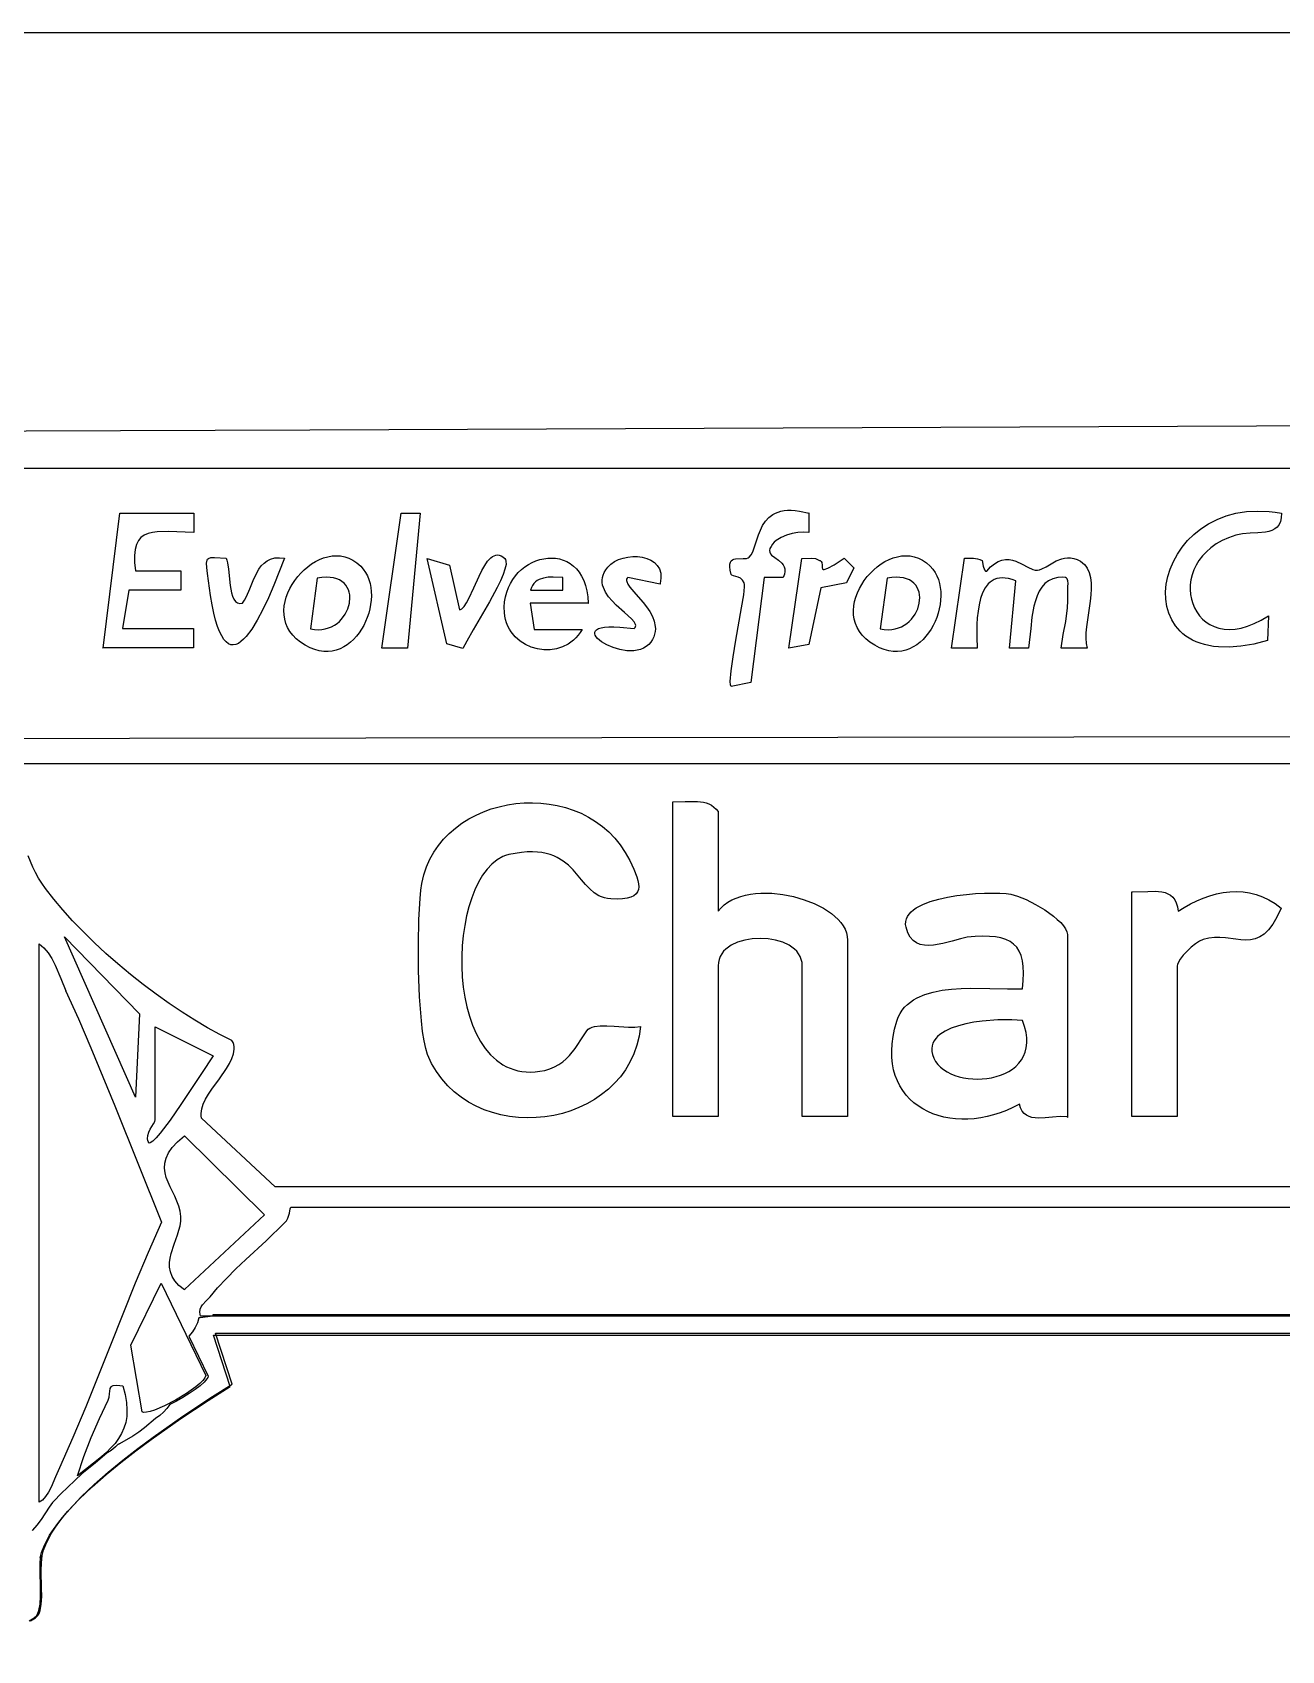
# Model space of a CAD drawing. Header units: millimetres. Extents: x 175 to 239, y 0 to 181.
# Drawn here: x 188.81 to 200.28, y 166.36 to 181.21 of the extents above; entities that cross this region are included whole.
import ezdxf

# ---------------------------------------------------------------- set-up
doc = ezdxf.new("R2010")
doc.units = ezdxf.units.MM
doc.layers.get('0').update_dxf_attribs({"linetype": 'CONTINUOUS'})

msp = doc.modelspace()

# ---------------------------------------------------------------- linework, layer by layer
at = {"color": 1}
for points in [[(175.300006, 94.540355), (175.300006, 178.388355), (175.309595, 178.667118), (175.335938, 178.937523), (175.379334, 179.19843), (175.440084, 179.448699), (175.518489, 179.68719), (175.614848, 179.912765), (175.729462, 180.124283), (175.862631, 180.320605), (176.014656, 180.500591), (176.185836, 180.663101), (176.376473, 180.806996), (176.586866, 180.931136), (176.817315, 181.034382), (177.068121, 181.115593), (177.339585, 181.173631), (177.632006, 181.207355), (236.458006, 181.207355)], [(230.969154, 169.438076), (190.466734, 169.438076), (190.466734, 169.427493), (190.350317, 169.413382), (190.339734, 169.413382), (190.325899, 169.36708), (190.305779, 169.323424), (190.279707, 169.282413), (190.248012, 169.244049), (190.424401, 168.87716), (190.420439, 168.865197), (190.412715, 168.851907), (190.387139, 168.821983), (190.349987, 168.788669), (190.303574, 168.753246), (190.250217, 168.716997), (190.192229, 168.681203), (190.131926, 168.647144), (190.071623, 168.616104), (190.044724, 168.579503), (190.015179, 168.545549), (189.97946, 168.516003), (189.941095, 168.489104), (189.840994, 168.403996), (189.788794, 168.363592), (189.732956, 168.326826), (189.609484, 168.256271), (189.602428, 168.249215), (189.605956, 168.256271), (189.595373, 168.249215), (189.57349, 168.22667), (189.549953, 168.206441), (189.524432, 168.188196), (189.496595, 168.171604), (189.388116, 168.079), (189.263762, 167.981104), (189.135439, 167.857632), (189.070781, 167.796557), (189.009762, 167.73416), (188.995651, 167.716521), (188.963901, 167.674187), (188.889817, 167.561298), (188.852335, 167.510587), (188.812206, 167.462521), (188.808678, 167.458993)], [(188.793148, 166.631123), (188.837743, 166.657925), (188.861595, 166.679354), (188.872767, 166.700068), (188.881349, 166.72485), (188.891967, 166.784691), (188.895888, 166.855033), (188.89555, 166.932031), (188.891857, 167.090616), (188.89338, 167.164513), (188.900401, 167.229687), (188.91341, 167.279627), (188.932375, 167.330802), (188.956967, 167.383084), (188.986859, 167.436345), (189.021722, 167.490456), (189.061228, 167.545288), (189.105049, 167.600714), (189.152857, 167.656604), (189.259121, 167.769262), (189.377395, 167.882237), (189.505053, 167.994498), (189.63947, 168.105017), (189.778022, 168.212767), (189.918082, 168.316718), (190.192229, 168.509113), (190.44091, 168.673975), (190.643123, 168.803076), (190.491429, 169.272271), (200.436235, 169.272271)]]:
    msp.add_lwpolyline(points, dxfattribs=at)
at = {"color": 5}
for points in [[(235.972501, 129.83415), (235.948399, 136.613855), (235.89449, 150.175746), (235.868156, 156.956939), (235.84455, 163.737636), (235.825409, 170.517341), (235.812469, 177.295558), (235.727803, 177.503697), (213.079452, 177.553086), (210.908383, 177.575451), (208.737009, 177.590286), (206.565356, 177.598579), (204.39345, 177.601317), (202.221317, 177.599487), (200.048982, 177.594076), (195.70381, 177.576458), (191.358143, 177.556359), (187.012186, 177.541676), (184.839164, 177.538833), (182.666147, 177.540305), (180.49316, 177.547079), (178.320231, 177.560142), (178.143842, 177.500169), (177.946286, 95.821468)], [(178.478981, 177.207364), (235.371497, 177.207364)], [(228.714575, 174.783778), (187.531266, 174.723806)], [(187.566544, 174.498028), (228.506436, 174.498028)], [(232.390522, 170.613942), (191.03788, 170.613942), (190.364074, 171.245415), (190.360247, 171.265501), (190.35922, 171.286051), (190.364763, 171.328414), (190.379112, 171.372244), (190.400674, 171.417284), (190.42786, 171.463274), (190.459076, 171.509957), (190.527234, 171.604366), (190.592415, 171.698445), (190.61991, 171.744714), (190.641886, 171.790126), (190.656752, 171.834421), (190.662915, 171.877342), (190.662236, 171.898206), (190.658785, 171.91863), (190.652362, 171.938581), (190.642768, 171.958026), (190.532318, 172.012239), (190.418479, 172.073899), (190.302076, 172.142348), (190.183936, 172.216932), (190.064888, 172.296994), (189.945756, 172.381877), (189.827369, 172.470925), (189.710552, 172.563482), (189.596134, 172.658891), (189.48494, 172.756497), (189.377797, 172.855642), (189.275533, 172.955672), (189.178974, 173.055928), (189.088946, 173.155756), (189.006278, 173.254499), (188.931795, 173.3515), (188.898349, 173.398989), (188.867957, 173.44748), (188.840366, 173.496902), (188.815323, 173.547181), (188.771866, 173.650024)], [(230.968827, 169.428608), (190.35349, 169.428608), (190.348309, 169.4631), (190.350404, 169.490895), (190.358451, 169.513564), (190.371129, 169.532677), (190.405084, 169.566522), (190.441685, 169.604997), (190.511317, 169.688361), (190.591285, 169.773834), (190.678694, 169.860547), (190.77065, 169.947632), (190.956631, 170.119446), (191.126074, 170.282331), (191.14239, 170.302726), (191.154737, 170.325766), (191.170172, 170.373171), (191.177668, 170.411315), (191.182519, 170.42697), (232.2988, 170.42697)], [(188.782209, 166.632235), (188.826804, 166.659038), (188.850656, 166.680467), (188.861827, 166.701181), (188.87041, 166.725963), (188.881028, 166.785804), (188.884948, 166.856146), (188.884611, 166.933144), (188.880918, 167.091729), (188.88244, 167.165626), (188.889461, 167.2308), (188.882406, 167.209634), (188.895415, 167.259573), (188.91438, 167.310748), (188.938972, 167.363031), (188.968864, 167.416291), (189.003727, 167.470402), (189.043233, 167.525235), (189.087055, 167.58066), (189.134863, 167.63655), (189.241127, 167.749209), (189.3594, 167.862184), (189.487058, 167.974445), (189.621476, 168.084964), (189.760027, 168.192714), (189.900088, 168.296666), (190.174235, 168.489061), (190.422916, 168.653922), (190.625129, 168.783024), (190.473435, 169.252219), (200.418248, 169.252219)]]:
    msp.add_lwpolyline(points, dxfattribs=at)
for points in [[(189.460962, 175.556362), (189.612656, 176.794613), (190.293518, 176.794613), (190.293518, 176.618224), (190.055944, 176.626603), (189.955802, 176.624425), (189.911658, 176.618634), (189.871948, 176.608523), (189.837034, 176.593203), (189.807277, 176.571784), (189.783039, 176.54338), (189.764682, 176.507099), (189.752567, 176.462055), (189.747057, 176.407357), (189.748512, 176.342117), (189.757295, 176.265446), (190.173574, 176.265446), (190.173574, 176.089057), (189.697323, 176.089057), (189.637351, 175.736279), (190.28999, 175.736279), (190.28999, 175.55989), (189.457434, 175.55989)], [(192.37138, 176.794613), (192.254964, 175.556362), (192.018602, 175.556362), (192.194991, 176.794613), (192.37138, 176.794613)], [(195.937967, 176.794613), (195.937967, 176.618224), (195.890101, 176.621697), (195.838142, 176.618886), (195.784612, 176.609791), (195.732033, 176.594412), (195.682926, 176.572749), (195.639814, 176.544802), (195.621294, 176.528473), (195.605219, 176.510572), (195.591902, 176.4911), (195.581661, 176.470057), (195.577543, 176.452668), (195.579146, 176.437274), (195.585575, 176.423471), (195.595937, 176.410857), (195.624883, 176.387582), (195.658831, 176.364224), (195.690629, 176.337559), (195.703487, 176.321979), (195.713126, 176.304362), (195.718651, 176.284306), (195.719169, 176.261409), (195.713785, 176.235265), (195.701606, 176.205474), (195.528744, 176.205474), (195.405272, 175.24239), (195.225355, 175.203584), (195.219145, 175.21997), (195.217349, 175.250665), (195.224804, 175.347396), (195.243339, 175.478606), (195.26857, 175.629123), (195.321597, 175.927386), (195.340628, 176.044788), (195.348827, 176.120807), (195.347518, 176.139826), (195.343811, 176.156044), (195.330527, 176.18111), (195.31162, 176.198074), (195.289737, 176.209002), (195.247624, 176.221018), (195.232686, 176.226241), (195.225355, 176.233696), (195.216753, 176.271562), (195.213091, 176.302302), (195.213852, 176.326644), (195.21852, 176.345317), (195.226578, 176.35905), (195.237509, 176.368572), (195.250797, 176.37461), (195.265925, 176.377894), (195.334496, 176.37806), (195.366384, 176.380561), (195.379919, 176.384966), (195.391161, 176.392446), (195.40862, 176.413667), (195.423345, 176.441994), (195.448873, 176.51432), (195.476303, 176.598139), (195.493405, 176.640832), (195.514192, 176.682165), (195.539733, 176.720729), (195.571098, 176.755112), (195.609357, 176.783903), (195.631406, 176.795761), (195.655579, 176.805693), (195.682011, 176.813521), (195.710834, 176.819069), (195.742183, 176.822162), (195.776192, 176.822622), (195.812994, 176.820274), (195.852722, 176.81494), (195.941495, 176.794613)], [(200.277137, 176.794613), (200.275872, 176.753326), (200.268503, 176.71898), (200.255626, 176.690906), (200.237835, 176.66844), (200.215724, 176.650914), (200.189886, 176.637662), (200.160917, 176.628016), (200.129411, 176.621311), (200.061164, 176.614056), (199.989898, 176.610562), (199.920369, 176.605498), (199.887742, 176.60071), (199.857331, 176.59353), (199.791589, 176.570529), (199.731869, 176.543468), (199.678053, 176.512753), (199.630023, 176.478787), (199.587663, 176.441977), (199.550853, 176.402727), (199.519478, 176.361443), (199.493418, 176.318528), (199.472558, 176.274389), (199.456778, 176.22943), (199.445962, 176.184057), (199.439992, 176.138673), (199.43875, 176.093686), (199.442119, 176.049498), (199.449981, 176.006516), (199.46222, 175.965144), (199.478716, 175.925787), (199.499352, 175.888851), (199.524012, 175.854741), (199.552578, 175.82386), (199.584931, 175.796616), (199.620954, 175.773411), (199.66053, 175.754652), (199.703542, 175.740744), (199.749871, 175.732091), (199.7994, 175.729099), (199.852011, 175.732172), (199.907588, 175.741716), (199.966012, 175.758135), (200.027166, 175.781835), (200.090932, 175.81322), (200.157192, 175.852696), (200.150137, 175.626918), (200.022534, 175.594614), (199.904872, 175.574571), (199.797008, 175.566006), (199.698794, 175.568138), (199.653261, 175.57297), (199.610087, 175.580184), (199.569252, 175.58968), (199.53074, 175.601361), (199.494531, 175.61513), (199.460608, 175.630889), (199.428953, 175.648539), (199.399546, 175.667984), (199.372371, 175.689124), (199.347409, 175.711863), (199.304051, 175.761746), (199.269326, 175.81685), (199.243091, 175.876391), (199.225198, 175.939589), (199.215503, 176.005661), (199.213861, 176.073824), (199.220126, 176.143297), (199.234152, 176.213297), (199.255795, 176.283041), (199.284909, 176.351748), (199.321349, 176.418636), (199.36497, 176.482922), (199.415625, 176.543823), (199.473171, 176.600558), (199.53746, 176.652345), (199.608349, 176.6984), (199.685692, 176.737942), (199.769343, 176.770189), (199.859157, 176.794358), (199.954989, 176.809668), (200.056693, 176.815335), (200.164124, 176.810577), (200.219942, 176.804045), (200.277137, 176.794613)], [(192.731214, 175.90914), (192.74211, 175.911948), (192.752981, 175.918208), (192.774712, 175.940008), (192.796536, 175.972392), (192.818582, 176.01321), (192.863858, 176.111547), (192.911572, 176.217821), (192.936667, 176.268561), (192.962759, 176.314835), (192.989978, 176.354495), (193.018453, 176.385391), (193.033201, 176.39688), (193.048312, 176.405372), (193.063802, 176.410599), (193.079686, 176.41229), (193.095981, 176.410178), (193.112703, 176.403994), (193.129868, 176.39347), (193.147492, 176.378335), (193.154289, 176.368878), (193.158251, 176.356507), (193.158317, 176.323765), (193.148988, 176.281597), (193.131562, 176.231491), (193.107336, 176.174937), (193.077605, 176.113421), (193.006822, 175.98146), (192.856285, 175.723491), (192.797284, 175.621296), (192.762964, 175.552835), (192.614798, 175.595168), (192.434881, 176.378335), (192.639492, 176.318363), (192.731214, 175.90914)], [(190.589852, 176.381863), (190.59636, 176.364593), (190.601572, 176.341266), (190.60953, 176.28066), (190.62557, 176.133154), (190.639358, 176.063122), (190.648941, 176.032726), (190.660793, 176.006816), (190.67527, 175.986445), (190.692729, 175.972668), (190.713526, 175.966539), (190.738018, 175.969113), (190.757957, 175.998126), (190.775818, 176.030401), (190.807582, 176.10157), (190.837857, 176.176294), (190.871192, 176.248248), (190.890428, 176.28121), (190.912134, 176.311108), (190.936878, 176.33715), (190.96523, 176.358547), (190.997756, 176.374507), (191.035027, 176.38424), (191.07761, 176.386956), (191.126074, 176.381863), (191.027165, 176.135752), (190.976494, 176.019676), (190.925487, 175.911841), (190.8745, 175.814942), (190.823891, 175.73167), (190.774015, 175.664717), (190.749464, 175.638201), (190.72523, 175.616776), (190.701358, 175.600776), (190.677892, 175.590539), (190.654877, 175.5864), (190.632357, 175.588698), (190.610378, 175.597768), (190.588983, 175.613946), (190.568217, 175.63757), (190.548125, 175.668976), (190.528751, 175.7085), (190.51014, 175.756479), (190.492336, 175.813249), (190.475385, 175.879147), (190.45933, 175.95451), (190.444216, 176.039674), (190.41699, 176.240752), (190.410817, 176.296879), (190.409273, 176.337215), (190.414014, 176.364155), (190.419257, 176.373352), (190.426692, 176.380099), (190.448961, 176.387444), (190.482475, 176.388588), (190.589852, 176.381863)], [(191.824575, 176.30778), (191.848567, 176.280915), (191.869011, 176.251451), (191.885993, 176.219678), (191.899602, 176.185892), (191.909928, 176.150385), (191.917058, 176.11345), (191.92108, 176.075381), (191.922085, 176.036471), (191.920159, 175.997013), (191.915392, 175.957301), (191.907872, 175.917628), (191.897687, 175.878286), (191.884926, 175.83957), (191.869677, 175.801772), (191.85203, 175.765186), (191.832071, 175.730106), (191.809891, 175.696823), (191.785577, 175.665632), (191.759218, 175.636826), (191.730903, 175.610698), (191.700719, 175.587542), (191.668756, 175.56765), (191.635101, 175.551316), (191.599844, 175.538834), (191.563073, 175.530495), (191.524876, 175.526595), (191.485342, 175.527425), (191.44456, 175.53328), (191.402617, 175.544452), (191.359603, 175.561235), (191.315605, 175.583922), (191.270713, 175.612807), (191.232473, 175.643145), (191.200271, 175.675763), (191.173862, 175.710378), (191.153001, 175.746704), (191.137442, 175.784459), (191.126939, 175.82336), (191.121247, 175.863122), (191.120121, 175.903463), (191.123315, 175.944098), (191.130584, 175.984744), (191.141682, 176.025117), (191.156364, 176.064935), (191.174384, 176.103912), (191.195496, 176.141766), (191.219457, 176.178214), (191.246019, 176.21297), (191.274937, 176.245753), (191.305967, 176.276278), (191.338862, 176.304262), (191.373377, 176.329422), (191.409267, 176.351473), (191.446286, 176.370132), (191.484188, 176.385115), (191.522729, 176.396139), (191.561663, 176.402921), (191.600743, 176.405177), (191.639726, 176.402623), (191.678365, 176.394975), (191.716415, 176.381951), (191.75363, 176.363265), (191.789765, 176.338636), (191.824575, 176.30778)], [(193.916549, 175.969113), (193.380326, 175.969113), (193.415604, 175.729224), (193.856576, 175.729224), (193.839714, 175.700693), (193.820978, 175.674614), (193.800522, 175.650955), (193.778497, 175.629688), (193.730351, 175.594208), (193.677762, 175.567938), (193.621948, 175.550638), (193.564129, 175.542072), (193.505524, 175.542001), (193.447354, 175.550189), (193.390837, 175.566396), (193.337193, 175.590386), (193.287642, 175.621921), (193.243404, 175.660763), (193.205697, 175.706674), (193.189675, 175.732206), (193.175742, 175.759416), (193.164053, 175.788275), (193.154758, 175.818753), (193.148011, 175.85082), (193.143965, 175.884446), (193.142687, 175.93436), (193.145935, 175.982174), (193.153421, 176.027793), (193.164856, 176.071122), (193.179949, 176.112066), (193.198411, 176.150531), (193.219953, 176.18642), (193.244286, 176.21964), (193.27112, 176.250095), (193.300165, 176.277691), (193.331133, 176.302332), (193.363734, 176.323923), (193.397679, 176.34237), (193.432678, 176.357578), (193.468441, 176.369451), (193.50468, 176.377894), (193.541105, 176.382813), (193.577427, 176.384113), (193.613356, 176.381699), (193.648603, 176.375476), (193.682878, 176.365348), (193.715892, 176.351221), (193.747356, 176.333001), (193.776981, 176.310591), (193.804476, 176.283897), (193.829553, 176.252824), (193.851922, 176.217278), (193.871294, 176.177162), (193.887379, 176.132383), (193.899888, 176.082845), (193.908532, 176.028453), (193.913021, 175.969113)], [(194.572716, 176.145502), (194.276382, 176.205474), (194.26944, 176.197676), (194.265659, 176.188857), (194.264811, 176.17905), (194.266667, 176.168288), (194.277576, 176.144028), (194.296557, 176.116342), (194.351416, 176.051747), (194.416611, 175.976609), (194.448511, 175.935746), (194.477507, 175.893038), (194.501769, 175.848749), (194.519468, 175.803142), (194.528775, 175.75648), (194.52971, 175.732837), (194.527861, 175.709028), (194.522998, 175.685088), (194.514895, 175.661049), (194.503321, 175.636945), (194.488049, 175.612807), (194.46824, 175.589582), (194.445456, 175.570669), (194.420093, 175.555811), (194.392544, 175.544752), (194.363205, 175.537236), (194.332469, 175.533005), (194.300733, 175.531805), (194.26839, 175.533377), (194.203462, 175.543814), (194.140845, 175.562267), (194.083695, 175.586684), (194.03517, 175.615012), (193.998427, 175.6452), (193.985461, 175.660351), (193.976624, 175.675198), (193.972312, 175.689483), (193.972918, 175.702952), (193.978838, 175.715347), (193.990467, 175.726412), (194.008198, 175.735891), (194.032427, 175.743527), (194.063548, 175.749063), (194.101957, 175.752244), (194.148047, 175.752812), (194.202214, 175.750512), (194.336354, 175.736279), (194.344337, 175.744907), (194.34862, 175.754245), (194.349473, 175.764281), (194.347165, 175.775002), (194.334145, 175.798446), (194.311715, 175.824474), (194.247244, 175.883867), (194.17099, 175.952356), (194.133832, 175.989752), (194.100193, 176.029112), (194.072228, 176.070333), (194.052093, 176.113311), (194.045634, 176.135426), (194.041941, 176.157942), (194.041282, 176.180845), (194.043928, 176.204123), (194.050147, 176.227763), (194.060208, 176.251752), (194.074382, 176.276077), (194.092938, 176.300724), (194.12065, 176.327778), (194.154067, 176.350637), (194.192032, 176.369154), (194.233387, 176.383186), (194.276975, 176.392588), (194.321637, 176.397214), (194.366217, 176.396921), (194.409556, 176.391564), (194.450497, 176.380998), (194.487884, 176.365078), (194.520557, 176.34366), (194.54736, 176.316599), (194.567135, 176.28375), (194.578724, 176.244969), (194.58097, 176.20011), (194.572716, 176.149029)], [(196.0438, 176.360696), (196.052303, 176.352369), (196.05725, 176.342361), (196.060116, 176.319851), (196.059675, 176.29825), (196.063203, 176.282644), (196.068729, 176.278678), (196.077976, 176.278117), (196.111269, 176.289755), (196.170359, 176.322642), (196.262523, 176.381863), (196.350717, 176.293668), (196.283689, 176.156085), (196.047328, 176.110224), (195.937967, 175.59164), (195.754522, 175.556362), (195.874467, 176.378335), (195.958252, 176.382745), (195.99849, 176.378335), (196.017907, 176.371583), (196.036745, 176.360696)], [(197.052745, 176.30778), (197.076738, 176.280915), (197.097181, 176.251451), (197.114163, 176.219678), (197.127773, 176.185892), (197.138098, 176.150385), (197.145228, 176.11345), (197.149251, 176.075381), (197.150255, 176.036471), (197.14833, 175.997013), (197.143563, 175.957301), (197.136042, 175.917628), (197.125857, 175.878286), (197.113096, 175.83957), (197.097848, 175.801772), (197.0802, 175.765186), (197.060242, 175.730106), (197.038062, 175.696823), (197.013748, 175.665632), (196.987389, 175.636826), (196.959073, 175.610698), (196.92889, 175.587542), (196.896926, 175.56765), (196.863272, 175.551316), (196.828015, 175.538834), (196.791244, 175.530495), (196.753047, 175.526595), (196.713513, 175.527425), (196.67273, 175.53328), (196.630788, 175.544452), (196.587773, 175.561235), (196.543776, 175.583922), (196.498884, 175.612807), (196.460644, 175.643145), (196.428442, 175.675763), (196.402033, 175.710378), (196.381172, 175.746704), (196.365612, 175.784459), (196.35511, 175.82336), (196.349418, 175.863122), (196.348292, 175.903463), (196.351486, 175.944098), (196.358755, 175.984744), (196.369852, 176.025117), (196.384534, 176.064935), (196.402554, 176.103912), (196.423667, 176.141766), (196.447627, 176.178214), (196.474189, 176.21297), (196.503108, 176.245753), (196.534138, 176.276278), (196.567033, 176.304262), (196.601548, 176.329422), (196.637438, 176.351473), (196.674456, 176.370132), (196.712359, 176.385115), (196.7509, 176.396139), (196.789833, 176.402921), (196.828914, 176.405177), (196.867897, 176.402623), (196.906535, 176.394975), (196.944585, 176.381951), (196.981801, 176.363265), (197.017936, 176.338636), (197.052745, 176.30778)], [(197.528996, 176.360696), (197.538256, 176.308662), (197.55132, 176.274376), (197.560394, 176.264137), (197.571329, 176.261918), (197.60741, 176.302035), (197.642849, 176.331826), (197.677586, 176.352378), (197.711558, 176.364775), (197.744704, 176.370103), (197.77696, 176.369447), (197.808266, 176.363892), (197.838559, 176.354523), (197.895857, 176.328684), (197.948361, 176.300614), (197.995572, 176.278992), (198.017039, 176.273313), (198.036996, 176.272502), (198.056433, 176.27632), (198.076401, 176.283368), (198.11808, 176.304527), (198.209416, 176.356728), (198.259653, 176.377267), (198.28604, 176.38385), (198.313321, 176.3871), (198.341532, 176.38636), (198.370709, 176.380974), (198.400889, 176.370287), (198.432108, 176.353641), (198.451043, 176.34048), (198.467585, 176.325541), (198.481864, 176.308924), (198.494009, 176.290733), (198.512413, 176.250035), (198.52383, 176.204261), (198.529294, 176.15423), (198.529838, 176.100757), (198.526496, 176.044658), (198.520302, 175.986752), (198.48767, 175.753367), (198.482716, 175.698664), (198.481111, 175.647051), (198.483887, 175.599345), (198.49208, 175.556362), (198.255719, 175.556362), (198.274019, 175.681764), (198.296288, 175.802866), (198.313265, 175.925952), (198.316876, 175.990204), (198.315691, 176.057307), (198.317234, 176.12213), (198.318915, 176.150077), (198.317455, 176.173724), (198.310041, 176.192079), (198.303223, 176.198963), (198.293863, 176.204151), (198.266109, 176.208947), (198.223969, 176.205474), (198.178867, 176.194037), (198.139812, 176.174833), (198.106317, 176.148694), (198.077896, 176.116453), (198.054065, 176.07894), (198.034337, 176.036988), (198.018226, 175.991429), (198.005246, 175.943095), (197.986739, 175.84143), (197.974929, 175.738649), (197.955857, 175.556362), (197.779468, 175.556362), (197.83944, 176.173724), (197.804567, 176.186281), (197.771993, 176.194967), (197.741643, 176.199966), (197.713439, 176.201457), (197.687305, 176.199623), (197.663164, 176.194645), (197.640939, 176.186705), (197.620553, 176.175984), (197.601929, 176.162664), (197.58499, 176.146925), (197.555861, 176.108922), (197.53255, 176.063425), (197.514444, 176.011887), (197.500926, 175.95576), (197.491382, 175.896497), (197.485197, 175.835549), (197.481757, 175.774368), (197.480647, 175.657118), (197.483135, 175.556362), (197.246773, 175.556362), (197.366718, 176.381863), (197.44918, 176.383186), (197.488261, 176.377398), (197.508277, 176.370722), (197.528996, 176.360696)], [(191.362436, 175.732751), (191.399032, 175.727209), (191.434036, 175.725617), (191.467382, 175.727712), (191.499006, 175.733227), (191.528845, 175.741896), (191.556835, 175.753456), (191.582911, 175.767638), (191.60701, 175.78418), (191.629068, 175.802814), (191.64902, 175.823276), (191.682354, 175.868619), (191.7065, 175.918086), (191.720946, 175.969554), (191.725181, 176.020897), (191.723309, 176.045858), (191.718693, 176.069992), (191.711268, 176.093033), (191.700971, 176.114715), (191.687737, 176.134774), (191.671502, 176.152943), (191.652203, 176.168957), (191.629776, 176.182551), (191.604156, 176.193459), (191.575281, 176.201416), (191.543085, 176.206155), (191.507504, 176.207413), (191.468476, 176.204922), (191.425936, 176.198418), (191.362436, 175.732751)], [(193.680187, 176.205474), (193.591221, 176.209112), (193.546118, 176.207086), (193.502916, 176.200182), (193.463353, 176.186664), (193.445478, 176.176881), (193.429164, 176.164794), (193.414627, 176.150185), (193.402085, 176.132838), (193.391755, 176.112534), (193.383854, 176.089057), (193.680187, 176.089057), (193.680187, 176.205474)], [(196.594134, 175.732751), (196.630731, 175.727209), (196.665734, 175.725617), (196.69908, 175.727712), (196.730705, 175.733227), (196.760544, 175.741896), (196.788533, 175.753456), (196.814609, 175.767638), (196.838708, 175.78418), (196.860766, 175.802814), (196.880719, 175.823276), (196.914053, 175.868619), (196.938199, 175.918086), (196.952645, 175.969554), (196.95688, 176.020897), (196.955008, 176.045858), (196.950392, 176.069992), (196.942967, 176.093033), (196.932669, 176.114715), (196.919435, 176.134774), (196.903201, 176.152943), (196.883902, 176.168957), (196.861474, 176.182551), (196.835855, 176.193459), (196.806979, 176.201416), (196.774783, 176.206155), (196.739203, 176.207413), (196.700174, 176.204922), (196.657634, 176.198418), (196.594134, 175.732751)], [(193.93066, 172.070915), (193.949609, 172.079523), (193.971787, 172.085702), (194.024201, 172.091972), (194.084635, 172.092123), (194.149823, 172.088554), (194.281398, 172.079845), (194.341253, 172.0795), (194.392799, 172.085026), (194.379843, 171.996389), (194.359146, 171.912416), (194.331169, 171.833159), (194.296378, 171.758672), (194.255235, 171.68901), (194.208205, 171.624225), (194.155752, 171.564371), (194.09834, 171.509502), (194.036431, 171.459672), (193.97049, 171.414933), (193.900981, 171.375341), (193.828368, 171.340947), (193.753114, 171.311807), (193.675683, 171.287973), (193.596539, 171.269499), (193.516146, 171.256439), (193.434967, 171.248846), (193.353466, 171.246775), (193.272108, 171.250277), (193.191355, 171.259409), (193.111673, 171.274222), (193.033523, 171.29477), (192.957371, 171.321107), (192.883681, 171.353288), (192.812915, 171.391364), (192.745537, 171.43539), (192.682013, 171.48542), (192.622804, 171.541507), (192.568376, 171.603705), (192.519191, 171.672067), (192.475714, 171.746647), (192.438409, 171.827498), (192.420994, 171.882723), (192.405749, 171.954278), (192.392613, 172.039889), (192.381523, 172.137282), (192.365235, 172.358319), (192.356388, 172.5992), (192.354486, 172.841735), (192.359034, 173.067734), (192.369534, 173.259006), (192.376862, 173.335935), (192.385492, 173.397361), (192.403783, 173.475403), (192.42863, 173.549419), (192.459644, 173.619349), (192.496438, 173.685137), (192.538621, 173.746723), (192.585805, 173.804049), (192.637602, 173.857058), (192.693621, 173.905692), (192.753476, 173.949891), (192.816775, 173.989599), (192.883131, 174.024756), (192.952155, 174.055306), (193.023458, 174.081188), (193.096651, 174.102347), (193.171346, 174.118722), (193.247152, 174.130257), (193.323682, 174.136893), (193.400547, 174.138572), (193.477357, 174.135235), (193.553725, 174.126826), (193.62926, 174.113285), (193.703574, 174.094554), (193.776279, 174.070575), (193.846985, 174.041291), (193.915304, 174.006642), (193.980846, 173.966572), (194.043223, 173.921021), (194.102046, 173.869932), (194.156927, 173.813246), (194.207475, 173.750905), (194.253303, 173.682852), (194.294021, 173.609028), (194.331738, 173.529336), (194.360277, 173.457664), (194.369891, 173.425171), (194.375753, 173.395087), (194.377377, 173.367545), (194.374278, 173.34268), (194.36597, 173.320626), (194.351968, 173.301518), (194.331785, 173.28549), (194.304935, 173.272676), (194.270934, 173.26321), (194.229295, 173.257228), (194.179532, 173.254863), (194.12116, 173.256249), (194.090874, 173.259386), (194.062717, 173.26534), (194.036483, 173.273893), (194.011964, 173.284823), (193.967247, 173.312936), (193.926911, 173.347917), (193.889305, 173.388003), (193.852773, 173.431433), (193.776319, 173.521274), (193.73309, 173.564161), (193.684321, 173.603343), (193.628359, 173.637058), (193.597164, 173.651314), (193.56355, 173.663543), (193.527311, 173.673524), (193.48824, 173.681036), (193.446131, 173.68586), (193.400776, 173.687776), (193.351969, 173.686562), (193.299504, 173.681999), (193.243173, 173.673867), (193.18277, 173.661944), (193.154908, 173.654108), (193.127883, 173.643561), (193.076385, 173.61472), (193.028358, 173.576185), (192.983885, 173.528722), (192.943047, 173.473097), (192.905926, 173.410076), (192.872606, 173.340423), (192.843166, 173.264904), (192.817691, 173.184284), (192.79626, 173.09933), (192.778958, 173.010806), (192.765865, 172.919477), (192.757064, 172.826111), (192.752637, 172.731471), (192.752665, 172.636323), (192.757232, 172.541433), (192.766418, 172.447566), (192.780306, 172.355488), (192.798978, 172.265964), (192.822516, 172.17976), (192.851002, 172.09764), (192.884519, 172.020371), (192.923147, 171.948718), (192.966969, 171.883447), (193.016068, 171.825322), (193.070525, 171.77511), (193.130422, 171.733575), (193.162436, 171.716301), (193.195841, 171.701484), (193.230647, 171.689218), (193.266865, 171.679601), (193.304504, 171.672727), (193.343575, 171.668692), (193.384088, 171.667593), (193.426053, 171.669523), (193.469481, 171.67458), (193.514382, 171.682859), (193.561263, 171.696054), (193.604175, 171.714003), (193.643366, 171.736003), (193.679085, 171.761353), (193.711579, 171.789347), (193.741097, 171.819285), (193.792194, 171.882179), (193.869585, 172.00036), (193.899847, 172.044402), (193.913737, 172.060201), (193.927132, 172.070915)], [(195.105411, 173.143361), (195.1321, 173.17405), (195.162364, 173.201354), (195.195914, 173.22536), (195.232459, 173.246155), (195.271709, 173.263826), (195.313375, 173.278461), (195.357166, 173.290146), (195.402791, 173.298969), (195.449963, 173.305016), (195.498389, 173.308376), (195.597846, 173.307382), (195.698843, 173.296682), (195.79906, 173.276975), (195.896177, 173.248959), (195.987873, 173.21333), (196.071827, 173.170788), (196.110176, 173.147142), (196.14572, 173.122028), (196.178168, 173.095536), (196.207231, 173.06775), (196.232619, 173.038759), (196.254041, 173.00865), (196.271207, 172.97751), (196.283828, 172.945427), (196.291613, 172.912486), (196.294273, 172.878777), (196.294273, 171.259526), (195.877995, 171.259526), (195.877995, 172.642416), (195.875778, 172.672853), (195.869318, 172.701327), (195.858897, 172.727837), (195.844798, 172.752383), (195.827303, 172.774966), (195.806697, 172.795585), (195.783261, 172.81424), (195.757278, 172.830931), (195.698806, 172.858423), (195.633544, 172.87806), (195.563755, 172.889843), (195.491703, 172.89377), (195.41965, 172.889843), (195.349861, 172.87806), (195.284599, 172.858423), (195.226127, 172.830931), (195.200145, 172.81424), (195.176709, 172.795585), (195.156102, 172.774966), (195.138608, 172.752383), (195.124508, 172.727837), (195.114087, 172.701327), (195.107627, 172.672853), (195.105411, 172.642416), (195.105411, 171.259526), (194.689133, 171.259526), (194.689133, 174.14525), (194.801801, 174.148833), (194.859293, 174.151141), (194.915792, 174.150101), (194.969977, 174.142942), (194.995788, 174.136202), (195.020523, 174.126895), (195.044019, 174.114672), (195.066109, 174.099189), (195.086628, 174.080099), (195.105411, 174.057056), (195.105411, 173.143361)], [(198.315691, 171.255998), (198.246093, 171.258685), (198.176288, 171.254344), (198.108386, 171.248184), (198.044493, 171.245415), (198.014709, 171.246929), (197.986718, 171.251244), (197.960785, 171.259011), (197.937171, 171.270881), (197.916141, 171.287505), (197.897959, 171.309535), (197.882887, 171.337621), (197.871191, 171.372415), (197.812644, 171.34195), (197.753558, 171.315356), (197.694138, 171.292595), (197.634588, 171.27363), (197.575113, 171.258424), (197.515917, 171.246942), (197.457206, 171.239145), (197.399185, 171.234997), (197.342057, 171.234461), (197.286028, 171.2375), (197.231302, 171.244078), (197.178085, 171.254158), (197.126581, 171.267703), (197.076995, 171.284676), (197.029531, 171.30504), (196.984395, 171.328758), (196.941791, 171.355795), (196.901923, 171.386112), (196.864998, 171.419673), (196.831219, 171.456441), (196.800791, 171.496379), (196.773919, 171.539451), (196.750808, 171.58562), (196.731662, 171.634848), (196.716687, 171.6871), (196.706087, 171.742338), (196.700066, 171.800526), (196.698831, 171.861626), (196.702584, 171.925601), (196.711532, 171.992416), (196.725878, 172.062033), (196.745829, 172.134415), (196.75908, 172.170609), (196.775566, 172.203863), (196.795109, 172.234299), (196.817535, 172.262036), (196.842665, 172.287194), (196.870325, 172.309893), (196.900337, 172.330254), (196.932525, 172.348397), (197.002725, 172.378509), (197.079514, 172.40119), (197.16148, 172.417401), (197.247214, 172.428103), (197.335305, 172.434258), (197.424341, 172.436826), (197.599607, 172.435048), (197.761726, 172.430459), (197.899413, 172.430749), (197.906381, 172.506286), (197.908694, 172.574341), (197.906242, 172.635202), (197.898917, 172.689159), (197.88661, 172.736501), (197.869213, 172.777519), (197.846617, 172.8125), (197.818715, 172.841735), (197.785396, 172.865513), (197.746554, 172.884124), (197.702078, 172.897856), (197.651862, 172.906999), (197.595795, 172.911843), (197.533771, 172.912677), (197.465679, 172.90979), (197.391412, 172.903471), (197.329545, 172.891062), (197.253664, 172.869682), (197.169596, 172.847227), (197.083173, 172.831593), (197.040899, 172.828802), (197.000221, 172.830677), (196.96187, 172.838205), (196.926572, 172.852374), (196.895057, 172.87417), (196.868054, 172.904581), (196.84629, 172.944593), (196.830495, 172.995194), (196.8268, 173.022547), (196.828095, 173.048404), (196.834099, 173.0728), (196.844531, 173.09577), (196.85911, 173.117347), (196.877554, 173.137565), (196.899584, 173.156459), (196.924919, 173.174063), (196.984375, 173.205538), (197.053676, 173.232265), (197.130573, 173.254516), (197.212818, 173.272565), (197.298165, 173.286688), (197.384364, 173.297157), (197.469167, 173.304246), (197.550328, 173.308229), (197.692728, 173.307974), (197.749471, 173.304284), (197.793579, 173.298583), (197.855364, 173.281075), (197.932651, 173.249139), (198.018124, 173.205875), (198.104465, 173.154385), (198.184357, 173.097768), (198.219598, 173.068506), (198.250482, 173.039126), (198.276095, 173.010014), (198.295523, 172.981558), (198.307851, 172.954146), (198.312163, 172.928166), (198.312163, 171.248942)], [(198.908358, 173.31975), (199.049855, 173.325427), (199.117772, 173.326261), (199.180438, 173.32019), (199.209014, 173.313262), (199.235332, 173.303041), (199.259077, 173.289006), (199.279932, 173.270636), (199.297584, 173.247408), (199.311717, 173.218801), (199.322015, 173.184293), (199.328164, 173.143361), (199.383856, 173.178327), (199.440991, 173.210264), (199.499355, 173.238874), (199.558737, 173.263856), (199.618926, 173.284911), (199.679709, 173.301739), (199.740874, 173.314039), (199.802209, 173.321513), (199.863504, 173.323861), (199.924545, 173.320783), (199.985121, 173.311979), (200.04502, 173.29715), (200.10403, 173.275995), (200.16194, 173.248216), (200.218537, 173.213511), (200.273609, 173.171583), (200.23615, 173.089114), (200.197838, 173.02314), (200.158647, 172.971967), (200.118552, 172.933899), (200.077527, 172.90724), (200.035546, 172.890297), (199.992583, 172.881375), (199.948612, 172.878777), (199.903608, 172.88081), (199.857545, 172.885777), (199.762136, 172.897739), (199.712739, 172.901342), (199.66218, 172.901101), (199.610432, 172.89532), (199.55747, 172.882305), (199.525031, 172.867511), (199.487796, 172.843334), (199.448577, 172.812293), (199.410185, 172.776912), (199.375431, 172.739712), (199.347126, 172.703215), (199.328081, 172.669942), (199.32291, 172.655303), (199.321108, 172.642416), (199.321108, 171.259526), (198.90483, 171.259526), (198.90483, 173.31975)], [(189.104656, 172.906999), (189.792573, 172.201443), (189.757295, 171.435915), (189.104656, 172.906999)], [(189.115239, 172.416638), (189.232428, 172.154783), (189.346309, 171.890778), (189.566795, 171.358304), (189.997184, 170.289386), (189.873519, 170.011077), (189.755311, 169.729792), (189.52799, 169.16226), (189.300668, 168.594729), (189.18246, 168.313443), (189.058795, 168.035134), (189.024123, 167.953334), (188.982507, 167.856981), (188.958577, 167.811203), (188.932291, 167.771212), (188.903442, 167.740151), (188.887991, 167.728951), (188.871823, 167.721162), (188.871823, 172.843499), (188.894827, 172.826806), (188.916292, 172.807353), (188.955056, 172.761368), (188.989025, 172.707941), (189.019107, 172.649471), (189.071252, 172.526991), (189.118767, 172.41311)], [(197.899413, 172.141471), (197.802881, 172.146935), (197.674186, 172.145495), (197.528458, 172.134215), (197.453936, 172.123969), (197.380829, 172.110162), (197.31103, 172.092427), (197.246429, 172.070398), (197.188918, 172.043708), (197.140389, 172.01199), (197.120083, 171.994131), (197.102732, 171.974877), (197.088572, 171.954183), (197.07784, 171.932002), (197.070771, 171.908289), (197.067602, 171.882998), (197.068571, 171.856083), (197.073912, 171.827498), (197.085371, 171.794968), (197.101631, 171.764866), (197.122305, 171.737222), (197.147003, 171.712067), (197.17534, 171.689431), (197.206927, 171.669345), (197.241377, 171.651839), (197.278303, 171.636943), (197.317316, 171.624688), (197.358029, 171.615104), (197.400055, 171.608221), (197.443006, 171.60407), (197.486494, 171.602681), (197.530133, 171.604085), (197.573533, 171.608311), (197.616308, 171.615391), (197.658071, 171.625354), (197.698433, 171.638231), (197.737007, 171.654052), (197.773405, 171.672848), (197.80724, 171.694649), (197.838124, 171.719485), (197.865671, 171.747387), (197.889491, 171.778385), (197.909198, 171.81251), (197.924403, 171.849791), (197.934721, 171.890259), (197.939762, 171.933945), (197.939139, 171.980879), (197.932465, 172.031091), (197.919352, 172.084611), (197.899413, 172.141471)], [(189.87724, 171.023164), (189.871519, 171.039027), (189.868675, 171.054818), (189.87024, 171.085893), (189.879162, 171.11581), (189.892674, 171.143991), (189.922385, 171.192829), (189.933044, 171.212328), (189.937212, 171.227776), (189.937212, 172.081499), (190.469907, 171.816915), (190.36242, 171.653645), (190.173574, 171.368005), (190.074065, 171.225392), (189.984727, 171.1075), (189.94705, 171.063587), (189.915729, 171.032769), (189.892035, 171.017351), (189.883446, 171.016137), (189.87724, 171.019637)], [(190.205324, 169.668497), (190.156288, 169.709628), (190.119458, 169.750986), (190.093563, 169.792551), (190.077331, 169.834302), (190.069492, 169.876219), (190.068774, 169.91828), (190.073905, 169.960465), (190.083615, 170.002754), (190.111686, 170.087558), (190.142816, 170.172528), (190.15635, 170.215024), (190.166835, 170.257498), (190.173, 170.299932), (190.173574, 170.342303), (190.166837, 170.39093), (190.154247, 170.437801), (190.137304, 170.483225), (190.117515, 170.527511), (190.075409, 170.613914), (190.0561, 170.656651), (190.039959, 170.699491), (190.028489, 170.742744), (190.023195, 170.78672), (190.02558, 170.831731), (190.037148, 170.878084), (190.059402, 170.926092), (190.093847, 170.976063), (190.141986, 171.028308), (190.205324, 171.083137), (190.94263, 170.356414), (190.205324, 169.672025)], [(190.402879, 168.881802), (190.394016, 168.860637), (190.374967, 168.836009), (190.347123, 168.808674), (190.311874, 168.779386), (190.224719, 168.717967), (190.124626, 168.657788), (190.022713, 168.604885), (189.930102, 168.565294), (189.890759, 168.552376), (189.857913, 168.54505), (189.832952, 168.54407), (189.823864, 168.546196), (189.817268, 168.55019), (189.714962, 169.160496), (189.993657, 169.728469), (190.402879, 168.881802)], [(189.224601, 167.961051), (189.283085, 168.138101), (189.35116, 168.313829), (189.426511, 168.486911), (189.506823, 168.656024), (189.516635, 168.685218), (189.519832, 168.713626), (189.52358, 168.762298), (189.53273, 168.779668), (189.541005, 168.785979), (189.552464, 168.790465), (189.58708, 168.793242), (189.640879, 168.786552), (189.661241, 168.707401), (189.673635, 168.634892), (189.678442, 168.568386), (189.676046, 168.507251), (189.666829, 168.450848), (189.651173, 168.398544), (189.62946, 168.349702), (189.602073, 168.303687), (189.569395, 168.259862), (189.531807, 168.217594), (189.489692, 168.176245), (189.443433, 168.13518), (189.224601, 167.961051)]]:
    msp.add_lwpolyline(points, close=True, dxfattribs=at)

doc.saveas('drawing.dxf')
